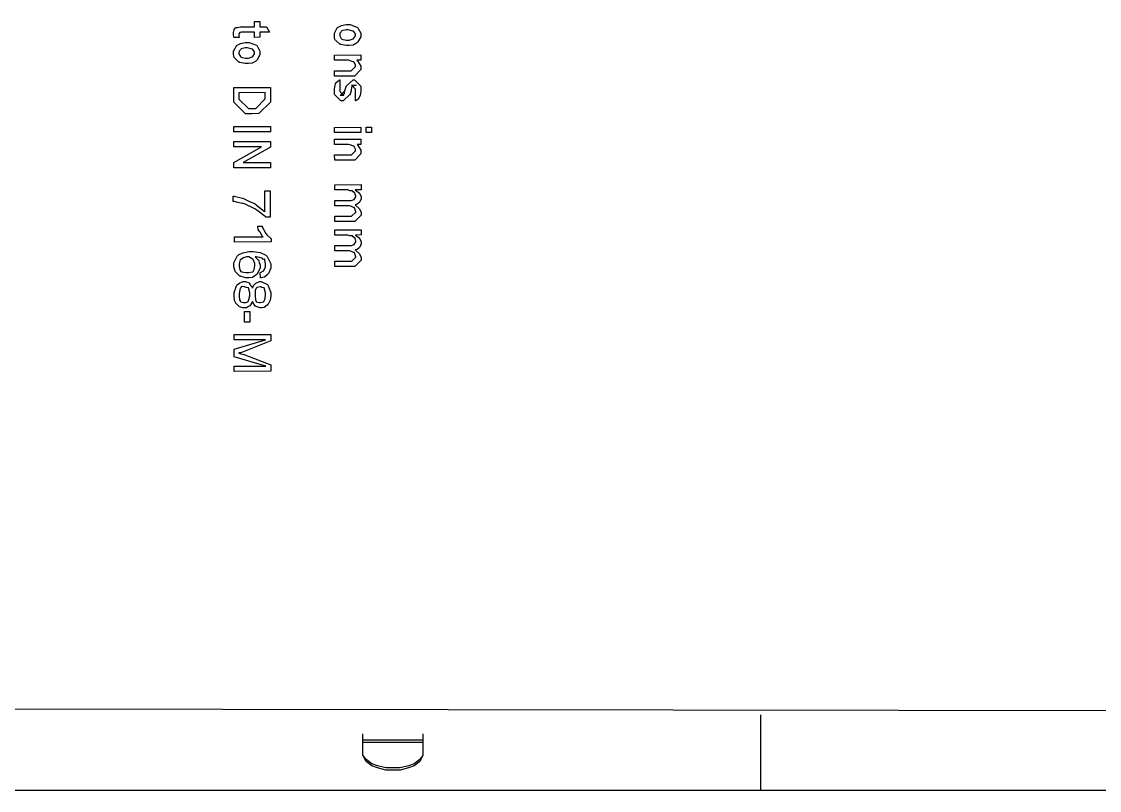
# Model space of a CAD drawing. Extents: x 0.2 to 11.6, y 0.3 to 16.2.
# Drawn here: x 5.898 to 8.745, y 0.31 to 2.342 of the extents above; entities that cross this region are included whole.
import ezdxf

# ---------------------------------------------------------------- set-up
doc = ezdxf.new("R2010")
doc.units = 0
doc.header["$MEASUREMENT"] = 0

msp = doc.modelspace()

# ---------------------------------------------------------------- linework, layer by layer
at = {"color": 0}
for p, q in [((6.51367, 2.34196), (6.52756, 2.34218)), ((6.51367, 2.32807), (6.51367, 2.34196)), ((6.52756, 2.34218), (6.52756, 2.32829)), ((6.45811, 2.31282), (6.45953, 2.32047)), ((6.45811, 2.31006), (6.45811, 2.31282)), ((6.45811, 2.30789), (6.45811, 2.31006)), ((6.4591, 2.30122), (6.45811, 2.30789)), ((6.45953, 2.32047), (6.45985, 2.32113)), ((6.45985, 2.32113), (6.46001, 2.32118)), ((6.46001, 2.32118), (6.46431, 2.32628)), ((6.46431, 2.32628), (6.46485, 2.32656)), ((6.46485, 2.32656), (6.46485, 2.32656)), ((6.46485, 2.32656), (6.46864, 2.32617)), ((6.46864, 2.32617), (6.47521, 2.32807)), ((6.4725, 2.31049), (6.472, 2.3074)), ((6.472, 2.3074), (6.472, 2.30638)), ((6.472, 2.30638), (6.472, 2.30485)), ((6.47265, 2.31114), (6.4725, 2.31049)), ((6.47319, 2.31087), (6.47265, 2.31114)), ((6.47265, 2.31114), (6.47265, 2.31114)), ((6.47439, 2.31287), (6.47319, 2.31087)), ((6.47461, 2.31353), (6.47439, 2.31287)), ((6.47482, 2.31364), (6.47461, 2.31353)), ((6.47868, 2.31418), (6.47482, 2.31364)), ((6.47521, 2.32807), (6.47743, 2.32807)), ((6.47743, 2.32807), (6.51367, 2.32807)), ((6.48004, 2.31418), (6.47868, 2.31418)), ((6.51367, 2.31418), (6.48004, 2.31418)), ((6.51367, 2.30029), (6.51367, 2.31418)), ((6.52756, 2.32829), (6.54536, 2.32829)), ((6.55274, 2.3144), (6.52756, 2.3144)), ((6.52756, 2.3144), (6.52756, 2.30051)), ((6.54536, 2.32829), (6.55274, 2.3144)), ((6.72456, 2.31174), (6.73193, 2.32557)), ((6.72456, 2.30669), (6.72456, 2.31174)), ((6.72456, 2.30442), (6.72456, 2.30669)), ((6.73193, 2.32557), (6.73346, 2.32688)), ((6.73346, 2.32688), (6.73415, 2.32764)), ((6.73415, 2.32764), (6.74322, 2.33182)), ((6.7391, 2.31104), (6.73844, 2.30778)), ((6.73844, 2.30778), (6.73844, 2.30669)), ((6.73844, 2.30669), (6.73844, 2.30419)), ((6.74246, 2.31532), (6.7391, 2.31104)), ((6.74365, 2.31668), (6.74246, 2.31532)), ((6.74322, 2.33182), (6.75526, 2.33447)), ((6.74451, 2.31733), (6.74365, 2.31668)), ((6.75537, 2.32058), (6.74451, 2.31733)), ((6.75526, 2.33447), (6.75928, 2.33447)), ((6.75928, 2.32058), (6.75537, 2.32058)), ((6.75928, 2.33447), (6.76611, 2.33447)), ((6.75928, 2.33447), (6.75928, 2.33447)), ((6.76124, 2.32058), (6.75928, 2.32058)), ((6.75928, 2.32058), (6.75928, 2.32058)), ((6.76725, 2.31842), (6.76124, 2.32058)), ((6.76611, 2.33447), (6.7851, 2.32688)), ((6.77328, 2.31651), (6.76725, 2.31842)), ((6.7749, 2.31668), (6.77328, 2.31651)), ((6.77576, 2.31603), (6.7749, 2.31668)), ((6.78011, 2.30919), (6.77576, 2.31603)), ((6.78011, 2.30669), (6.78011, 2.30919)), ((6.78011, 2.30436), (6.78011, 2.30669)), ((6.7851, 2.32688), (6.78662, 2.32536)), ((6.78662, 2.32536), (6.78728, 2.32374)), ((6.78728, 2.32374), (6.794, 2.31114)), ((6.794, 2.31114), (6.794, 2.30692)), ((6.794, 2.30692), (6.794, 2.30192)), ((6.45822, 2.26426), (6.4656, 2.2781)), ((6.45942, 2.30029), (6.4591, 2.30122)), ((6.47331, 2.30029), (6.45942, 2.30029)), ((6.4656, 2.2781), (6.46712, 2.2794)), ((6.46712, 2.2794), (6.46783, 2.28017)), ((6.46783, 2.28017), (6.47689, 2.28435)), ((6.472, 2.30485), (6.47308, 2.30094)), ((6.47308, 2.30094), (6.47331, 2.30029)), ((6.47331, 2.30029), (6.47331, 2.30029)), ((6.47689, 2.28435), (6.48893, 2.287)), ((6.48893, 2.287), (6.49294, 2.287)), ((6.49294, 2.287), (6.49978, 2.287)), ((6.49294, 2.287), (6.49294, 2.287)), ((6.49978, 2.287), (6.51878, 2.2794)), ((6.52756, 2.30051), (6.51367, 2.30029)), ((6.51878, 2.2794), (6.52029, 2.27789)), ((6.52029, 2.27789), (6.52094, 2.27626)), ((6.72504, 2.29758), (6.72456, 2.30442)), ((6.72781, 2.29237), (6.72504, 2.29758)), ((6.72868, 2.29237), (6.72781, 2.29237)), ((6.72933, 2.29129), (6.72868, 2.29237)), ((6.73876, 2.28272), (6.72933, 2.29129)), ((6.73844, 2.30419), (6.74278, 2.29736)), ((6.74018, 2.28239), (6.73876, 2.28272)), ((6.74138, 2.28185), (6.74018, 2.28239)), ((6.75532, 2.27892), (6.74138, 2.28185)), ((6.74278, 2.29736), (6.74365, 2.29671)), ((6.74365, 2.29671), (6.74408, 2.29574)), ((6.74408, 2.29574), (6.75581, 2.29281)), ((6.76036, 2.27892), (6.75532, 2.27892)), ((6.75581, 2.29281), (6.75971, 2.29281)), ((6.75971, 2.29281), (6.76351, 2.29281)), ((6.76372, 2.27892), (6.76036, 2.27892)), ((6.76351, 2.29281), (6.77403, 2.29628)), ((6.77382, 2.27994), (6.76372, 2.27892)), ((6.78321, 2.28494), (6.77382, 2.27994)), ((6.77403, 2.29628), (6.7749, 2.29693)), ((6.7749, 2.29693), (6.77501, 2.29725)), ((6.77501, 2.29725), (6.78011, 2.30436)), ((6.7851, 2.28694), (6.78321, 2.28494)), ((6.78657, 2.28825), (6.7851, 2.28694)), ((6.794, 2.30192), (6.78657, 2.28825)), ((6.45822, 2.25922), (6.45822, 2.26426)), ((6.45822, 2.25694), (6.45822, 2.25922)), ((6.45871, 2.25011), (6.45822, 2.25694)), ((6.46149, 2.2449), (6.45871, 2.25011)), ((6.47276, 2.26357), (6.47211, 2.26031)), ((6.47211, 2.26031), (6.47211, 2.25922)), ((6.47211, 2.25922), (6.47211, 2.25672)), ((6.47211, 2.25672), (6.47646, 2.24989)), ((6.47613, 2.26785), (6.47276, 2.26357)), ((6.47732, 2.26921), (6.47613, 2.26785)), ((6.47646, 2.24989), (6.47732, 2.24924)), ((6.47819, 2.26986), (6.47732, 2.26921)), ((6.48904, 2.27311), (6.47819, 2.26986)), ((6.49294, 2.27311), (6.48904, 2.27311)), ((6.4949, 2.27311), (6.49294, 2.27311)), ((6.49294, 2.27311), (6.49294, 2.27311)), ((6.50092, 2.27094), (6.4949, 2.27311)), ((6.50694, 2.26904), (6.50092, 2.27094)), ((6.50857, 2.26921), (6.50694, 2.26904)), ((6.50771, 2.24881), (6.50857, 2.24946)), ((6.50944, 2.26856), (6.50857, 2.26921)), ((6.50857, 2.24946), (6.50868, 2.24978)), ((6.50868, 2.24978), (6.51378, 2.25689)), ((6.51378, 2.26172), (6.50944, 2.26856)), ((6.51378, 2.25922), (6.51378, 2.26172)), ((6.51378, 2.25689), (6.51378, 2.25922)), ((6.52767, 2.25444), (6.52024, 2.24078)), ((6.52094, 2.27626), (6.52767, 2.26367)), ((6.52767, 2.26367), (6.52767, 2.25944)), ((6.52767, 2.25944), (6.52767, 2.25444)), ((6.72472, 2.25375), (6.79417, 2.25396)), ((6.72472, 2.23986), (6.72472, 2.25375)), ((6.72472, 2.25375), (6.72472, 2.25375)), ((6.79417, 2.25396), (6.79417, 2.24007)), ((6.46235, 2.2449), (6.46149, 2.2449)), ((6.463, 2.24382), (6.46235, 2.2449)), ((6.47244, 2.23525), (6.463, 2.24382)), ((6.47385, 2.23492), (6.47244, 2.23525)), ((6.47504, 2.23438), (6.47385, 2.23492)), ((6.48899, 2.23144), (6.47504, 2.23438)), ((6.47732, 2.24924), (6.47775, 2.24826)), ((6.47775, 2.24826), (6.48947, 2.24533)), ((6.49403, 2.23144), (6.48899, 2.23144)), ((6.48947, 2.24533), (6.49338, 2.24533)), ((6.49338, 2.24533), (6.49718, 2.24533)), ((6.49739, 2.23144), (6.49403, 2.23144)), ((6.49718, 2.24533), (6.50771, 2.24881)), ((6.50749, 2.23247), (6.49739, 2.23144)), ((6.51687, 2.23747), (6.50749, 2.23247)), ((6.51878, 2.23947), (6.51687, 2.23747)), ((6.52024, 2.24078), (6.51878, 2.23947)), ((6.75944, 2.23985), (6.72472, 2.23986)), ((6.76167, 2.23986), (6.75944, 2.23985)), ((6.76839, 2.23757), (6.76167, 2.23986)), ((6.77442, 2.23529), (6.76839, 2.23757)), ((6.76921, 2.21208), (6.78028, 2.22314)), ((6.77593, 2.23529), (6.77442, 2.23529)), ((6.77664, 2.23454), (6.77593, 2.23529)), ((6.78028, 2.227), (6.77664, 2.23454)), ((6.78028, 2.22424), (6.78028, 2.227)), ((6.78028, 2.22314), (6.78028, 2.22424)), ((6.79417, 2.24007), (6.78396, 2.23986)), ((6.78396, 2.23986), (6.78532, 2.23878)), ((6.78532, 2.23878), (6.79417, 2.22461)), ((6.79417, 2.22461), (6.79417, 2.21989)), ((6.72493, 2.19819), (6.72472, 2.21208)), ((6.72472, 2.21208), (6.76335, 2.21208)), ((6.7666, 2.19819), (6.72493, 2.19819)), ((6.76335, 2.21208), (6.76921, 2.21208)), ((6.77767, 2.19819), (6.7666, 2.19819)), ((6.79417, 2.21511), (6.77767, 2.19819)), ((6.79417, 2.21989), (6.79417, 2.21511)), ((6.45844, 2.16797), (6.55567, 2.16818)), ((6.45844, 2.13758), (6.45844, 2.16797)), ((6.45844, 2.16797), (6.45844, 2.16797)), ((6.55567, 2.16818), (6.55567, 2.13932)), ((6.72483, 2.16461), (6.72771, 2.17844)), ((6.72483, 2.15961), (6.72483, 2.16461)), ((6.72771, 2.17844), (6.72831, 2.17958)), ((6.72831, 2.17958), (6.72857, 2.18028)), ((6.72857, 2.18028), (6.73753, 2.18793)), ((6.73753, 2.18793), (6.73871, 2.18826)), ((6.73871, 2.18826), (6.73871, 2.17437)), ((6.73871, 2.18826), (6.73871, 2.18826)), ((6.73871, 2.17437), (6.73871, 2.17329)), ((6.73871, 2.17329), (6.73871, 2.17085)), ((6.73871, 2.17085), (6.73871, 2.17003)), ((6.73871, 2.17003), (6.73871, 2.16743)), ((6.73871, 2.16743), (6.73872, 2.16157)), ((6.75217, 2.15896), (6.75543, 2.1709)), ((6.75543, 2.17156), (6.77408, 2.18826)), ((6.75543, 2.1709), (6.75543, 2.17156)), ((6.77001, 2.16797), (6.76888, 2.16069)), ((6.78039, 2.16331), (6.76932, 2.17437)), ((6.76932, 2.17437), (6.77496, 2.17437)), ((6.7704, 2.16894), (6.77001, 2.16797)), ((6.77126, 2.17176), (6.7704, 2.16894)), ((6.78233, 2.17437), (6.77126, 2.17025)), ((6.77126, 2.17025), (6.77126, 2.17176)), ((6.77408, 2.18826), (6.77756, 2.18826)), ((6.77496, 2.17437), (6.78233, 2.17437)), ((6.77756, 2.18826), (6.79426, 2.17176)), ((6.79426, 2.17176), (6.79426, 2.16178)), ((6.45844, 2.12912), (6.45844, 2.13758)), ((6.54178, 2.15429), (6.47233, 2.15408)), ((6.47233, 2.15408), (6.47233, 2.13824)), ((6.47233, 2.15408), (6.47233, 2.15408)), ((6.47233, 2.13824), (6.47233, 2.13738)), ((6.47233, 2.13738), (6.4975, 2.11242)), ((6.51704, 2.11242), (6.54178, 2.13758)), ((6.54178, 2.13867), (6.54178, 2.15429)), ((6.54178, 2.13758), (6.54178, 2.13867)), ((6.55567, 2.13932), (6.55567, 2.12935)), ((6.72483, 2.14942), (6.72483, 2.15961)), ((6.74154, 2.13271), (6.72483, 2.14942)), ((6.73872, 2.16157), (6.73872, 2.15961)), ((6.73872, 2.15961), (6.73872, 2.15767)), ((6.73872, 2.15767), (6.74978, 2.1466)), ((6.73958, 2.1466), (6.75065, 2.15765)), ((6.74567, 2.1466), (6.73958, 2.1466)), ((6.74978, 2.1466), (6.74567, 2.1466)), ((6.7654, 2.14942), (6.74783, 2.13271)), ((6.75065, 2.15007), (6.75217, 2.15896)), ((6.75065, 2.15765), (6.75065, 2.15007)), ((6.76867, 2.1594), (6.7654, 2.14789)), ((6.7654, 2.14789), (6.7654, 2.14942)), ((6.76888, 2.16069), (6.76867, 2.1594)), ((6.78038, 2.16049), (6.78039, 2.16331)), ((6.78039, 2.15869), (6.78038, 2.16049)), ((6.78038, 2.15315), (6.78039, 2.15869)), ((6.78038, 2.15072), (6.78038, 2.15315)), ((6.78038, 2.14996), (6.78038, 2.15072)), ((6.78038, 2.14762), (6.78038, 2.14996)), ((6.78038, 2.1466), (6.78038, 2.14762)), ((6.78038, 2.13271), (6.78038, 2.1466)), ((6.78683, 2.13618), (6.78114, 2.13292)), ((6.78797, 2.13704), (6.78683, 2.13618)), ((6.78847, 2.13758), (6.78797, 2.13704)), ((6.79124, 2.14572), (6.78847, 2.13758)), ((6.79253, 2.14681), (6.79124, 2.14572)), ((6.79281, 2.14789), (6.79253, 2.14681)), ((6.79426, 2.15804), (6.79281, 2.14789)), ((6.79426, 2.16178), (6.79426, 2.15804)), ((6.48926, 2.09853), (6.45844, 2.12912)), ((6.4975, 2.11242), (6.50792, 2.11242)), ((6.50792, 2.11242), (6.51704, 2.11242)), ((6.55567, 2.12935), (6.52528, 2.09874)), ((6.74696, 2.13271), (6.74154, 2.13271)), ((6.74783, 2.13271), (6.74696, 2.13271)), ((6.78114, 2.13292), (6.78038, 2.13271)), ((6.50771, 2.09853), (6.48926, 2.09853)), ((6.52528, 2.09874), (6.50771, 2.09853)), ((6.45861, 2.06456), (6.55583, 2.06478)), ((6.45861, 2.05067), (6.45861, 2.06456)), ((6.45861, 2.06456), (6.45861, 2.06456)), ((6.55583, 2.05089), (6.45861, 2.05067)), ((6.55583, 2.06478), (6.55583, 2.05089)), ((6.72504, 2.0625), (6.79449, 2.06272)), ((6.72504, 2.04861), (6.72504, 2.0625)), ((6.72504, 2.0625), (6.72504, 2.0625)), ((6.79449, 2.06272), (6.79449, 2.04883)), ((6.80838, 2.06272), (6.82226, 2.06272)), ((6.80838, 2.04883), (6.80838, 2.06272)), ((6.80838, 2.06272), (6.80838, 2.06272)), ((6.82226, 2.06272), (6.82226, 2.04883)), ((6.45865, 2.0249), (6.55588, 2.02513)), ((6.45865, 2.01101), (6.45865, 2.0249)), ((6.45865, 2.0249), (6.45865, 2.0249)), ((6.55588, 2.02513), (6.55588, 2.01058)), ((6.79449, 2.04883), (6.72504, 2.04861)), ((6.7251, 2.03131), (6.79454, 2.03153)), ((6.7251, 2.01742), (6.7251, 2.03131)), ((6.7251, 2.03131), (6.7251, 2.03131)), ((6.79454, 2.03153), (6.79454, 2.01764)), ((6.82226, 2.04883), (6.80838, 2.04883)), ((6.53157, 2.01124), (6.45865, 2.01101)), ((6.45888, 1.97), (6.53157, 2.01124)), ((6.55588, 2.01058), (6.4834, 1.96935)), ((6.75982, 2.01742), (6.7251, 2.01742)), ((6.76204, 2.01742), (6.75982, 2.01742)), ((6.76878, 2.01514), (6.76204, 2.01742)), ((6.77479, 2.01286), (6.76878, 2.01514)), ((6.76958, 1.98964), (6.78065, 2.00071)), ((6.77632, 2.01286), (6.77479, 2.01286)), ((6.77701, 2.0121), (6.77632, 2.01286)), ((6.78065, 2.00456), (6.77701, 2.0121)), ((6.78065, 2.00179), (6.78065, 2.00456)), ((6.78065, 2.00071), (6.78065, 2.00179)), ((6.79454, 2.01764), (6.78435, 2.01742)), ((6.78435, 2.01742), (6.78569, 2.01633)), ((6.78569, 2.01633), (6.79454, 2.00217)), ((6.79454, 2.00217), (6.79454, 1.99744)), ((6.79454, 1.99744), (6.79454, 1.99268)), ((6.45888, 1.95546), (6.45888, 1.97)), ((6.4834, 1.96935), (6.5561, 1.96957)), ((6.5561, 1.96957), (6.5561, 1.95568)), ((6.72532, 1.97575), (6.7251, 1.98964)), ((6.7251, 1.98964), (6.76372, 1.98964)), ((6.76699, 1.97575), (6.72532, 1.97575)), ((6.76372, 1.98964), (6.76958, 1.98964)), ((6.77806, 1.97575), (6.76699, 1.97575)), ((6.79454, 1.99268), (6.77806, 1.97575)), ((6.5561, 1.95568), (6.45888, 1.95546)), ((6.72532, 1.91092), (6.79476, 1.91114)), ((6.72532, 1.89703), (6.72532, 1.91092)), ((6.72532, 1.91092), (6.72532, 1.91092)), ((6.79476, 1.91114), (6.79476, 1.89725)), ((6.45751, 1.86649), (6.45751, 1.88037)), ((6.45751, 1.88037), (6.45936, 1.88037)), ((6.45936, 1.88037), (6.48215, 1.87582)), ((6.54085, 1.89447), (6.55474, 1.89447)), ((6.54085, 1.83892), (6.54085, 1.89447)), ((6.54085, 1.89447), (6.54085, 1.89447)), ((6.55474, 1.89447), (6.55496, 1.82503)), ((6.75831, 1.89703), (6.72532, 1.89703)), ((6.76004, 1.89703), (6.75831, 1.89703)), ((6.76535, 1.89513), (6.76004, 1.89703)), ((6.7704, 1.89458), (6.76535, 1.89513)), ((6.77154, 1.89529), (6.7704, 1.89458)), ((6.77229, 1.89503), (6.77154, 1.89529)), ((6.77408, 1.89225), (6.77229, 1.89503)), ((6.77735, 1.88976), (6.77408, 1.89225)), ((6.77849, 1.88965), (6.77735, 1.88976)), ((6.77886, 1.889), (6.77849, 1.88965)), ((6.78087, 1.88097), (6.77886, 1.889)), ((6.79476, 1.89725), (6.77979, 1.89703)), ((6.77979, 1.89703), (6.77983, 1.89649)), ((6.77983, 1.89649), (6.78993, 1.88965)), ((6.78087, 1.87879), (6.78087, 1.88097)), ((6.78087, 1.88097), (6.78087, 1.88097)), ((6.78993, 1.88965), (6.79064, 1.88878)), ((6.79064, 1.88878), (6.79047, 1.88749)), ((6.79047, 1.88749), (6.79476, 1.8795)), ((6.79476, 1.8795), (6.79476, 1.87685)), ((6.4599, 1.86632), (6.45751, 1.86649)), ((6.46967, 1.86361), (6.4599, 1.86632)), ((6.48074, 1.86128), (6.46967, 1.86361)), ((6.48378, 1.86128), (6.48074, 1.86128)), ((6.48215, 1.87582), (6.48486, 1.87494)), ((6.4866, 1.8604), (6.48378, 1.86128)), ((6.48486, 1.87494), (6.48638, 1.87337)), ((6.48638, 1.87337), (6.49886, 1.8674)), ((6.51394, 1.84679), (6.4866, 1.8604)), ((6.49886, 1.8674), (6.51318, 1.86139)), ((6.51318, 1.86139), (6.51568, 1.85975)), ((6.51568, 1.85975), (6.51796, 1.85753)), ((6.51796, 1.85753), (6.53911, 1.84076)), ((6.72553, 1.85536), (6.72532, 1.86925)), ((6.72532, 1.86925), (6.76654, 1.86925)), ((6.76242, 1.85536), (6.72553, 1.85536)), ((6.76421, 1.85536), (6.76242, 1.85536)), ((6.76964, 1.85308), (6.76421, 1.85536)), ((6.76654, 1.86925), (6.76921, 1.86925)), ((6.76921, 1.86925), (6.77658, 1.87164)), ((6.77501, 1.85081), (6.76964, 1.85308)), ((6.77653, 1.85081), (6.77501, 1.85081)), ((6.77729, 1.85004), (6.77653, 1.85081)), ((6.77658, 1.87164), (6.77718, 1.87207)), ((6.7769, 1.87229), (6.78087, 1.87879)), ((6.77718, 1.87207), (6.7769, 1.87229)), ((6.78054, 1.85786), (6.77935, 1.85753)), ((6.77935, 1.85753), (6.78093, 1.85601)), ((6.78461, 1.85915), (6.78054, 1.85786)), ((6.78093, 1.85601), (6.7895, 1.84776)), ((6.78928, 1.86301), (6.78461, 1.85915)), ((6.79064, 1.86447), (6.78928, 1.86301)), ((6.79129, 1.86529), (6.79064, 1.86447)), ((6.79476, 1.87375), (6.79129, 1.86529)), ((6.79476, 1.87685), (6.79476, 1.87375)), ((6.51699, 1.84565), (6.51394, 1.84679)), ((6.51969, 1.84397), (6.51699, 1.84565)), ((6.54167, 1.82676), (6.51969, 1.84397)), ((6.53911, 1.84076), (6.54085, 1.83892)), ((6.54367, 1.82503), (6.54167, 1.82676)), ((6.55496, 1.82503), (6.54367, 1.82503)), ((6.72553, 1.81369), (6.72553, 1.82758)), ((6.72553, 1.82758), (6.76546, 1.82758)), ((6.76546, 1.82758), (6.77001, 1.82758)), ((6.77001, 1.82758), (6.78108, 1.83865)), ((6.78103, 1.83951), (6.77729, 1.85004)), ((6.79497, 1.83062), (6.77826, 1.81369)), ((6.78108, 1.83931), (6.78103, 1.83951)), ((6.78108, 1.83865), (6.78108, 1.83931)), ((6.7895, 1.84776), (6.79497, 1.83882)), ((6.79497, 1.83882), (6.79497, 1.83583)), ((6.79497, 1.83583), (6.79497, 1.83062)), ((6.52186, 1.80106), (6.53336, 1.80128)), ((6.52219, 1.80003), (6.52186, 1.80106)), ((6.52285, 1.79269), (6.52219, 1.80003)), ((6.53336, 1.80128), (6.53385, 1.79932)), ((6.53385, 1.79932), (6.54357, 1.78233)), ((6.77219, 1.81369), (6.72553, 1.81369)), ((6.77826, 1.81369), (6.77219, 1.81369)), ((6.46044, 1.77328), (6.53618, 1.7735)), ((6.46044, 1.75939), (6.46044, 1.77328)), ((6.52647, 1.78694), (6.52285, 1.79269)), ((6.52794, 1.78674), (6.52647, 1.78694)), ((6.5286, 1.78537), (6.52794, 1.78674)), ((6.53494, 1.77431), (6.5286, 1.78537)), ((6.53618, 1.7735), (6.53494, 1.77431)), ((6.54357, 1.78233), (6.54465, 1.78088)), ((6.54465, 1.78088), (6.54568, 1.77881)), ((6.54568, 1.77881), (6.55658, 1.76915)), ((6.55658, 1.76915), (6.55767, 1.7685)), ((6.55767, 1.7685), (6.55767, 1.75961)), ((6.72553, 1.79189), (6.79497, 1.7921)), ((6.72553, 1.778), (6.72553, 1.79189)), ((6.72553, 1.79189), (6.72553, 1.79189)), ((6.75851, 1.778), (6.72553, 1.778)), ((6.76025, 1.778), (6.75851, 1.778)), ((6.76557, 1.7761), (6.76025, 1.778)), ((6.77061, 1.77556), (6.76557, 1.7761)), ((6.77175, 1.77626), (6.77061, 1.77556)), ((6.77251, 1.77599), (6.77175, 1.77626)), ((6.77431, 1.77322), (6.77251, 1.77599)), ((6.77756, 1.77072), (6.77431, 1.77322)), ((6.77869, 1.77061), (6.77756, 1.77072)), ((6.77908, 1.76997), (6.77869, 1.77061)), ((6.78108, 1.76193), (6.77908, 1.76997)), ((6.79497, 1.77821), (6.78, 1.778)), ((6.78, 1.778), (6.78006, 1.77746)), ((6.78006, 1.77746), (6.79015, 1.77061)), ((6.79015, 1.77061), (6.79085, 1.76975)), ((6.79085, 1.76975), (6.79069, 1.76844)), ((6.79069, 1.76844), (6.79497, 1.76047)), ((6.79497, 1.7921), (6.79497, 1.77821)), ((6.55767, 1.75961), (6.46044, 1.75939)), ((6.46044, 1.75939), (6.46044, 1.75939)), ((6.72575, 1.73633), (6.72553, 1.75022)), ((6.72553, 1.75022), (6.76676, 1.75022)), ((6.76676, 1.75022), (6.76942, 1.75022)), ((6.76942, 1.75022), (6.77681, 1.75261)), ((6.77681, 1.75261), (6.7774, 1.75304)), ((6.77713, 1.75325), (6.78108, 1.75976)), ((6.7774, 1.75304), (6.77713, 1.75325)), ((6.78076, 1.73882), (6.77957, 1.7385)), ((6.77957, 1.7385), (6.78114, 1.73699)), ((6.78483, 1.74013), (6.78076, 1.73882)), ((6.78108, 1.75976), (6.78108, 1.76193)), ((6.78108, 1.76193), (6.78108, 1.76193)), ((6.78114, 1.73699), (6.78971, 1.72874)), ((6.7895, 1.74399), (6.78483, 1.74013)), ((6.79085, 1.74544), (6.7895, 1.74399)), ((6.7915, 1.74625), (6.79085, 1.74544)), ((6.79497, 1.75472), (6.7915, 1.74625)), ((6.79497, 1.76047), (6.79497, 1.75782)), ((6.79497, 1.75782), (6.79497, 1.75472)), ((6.45919, 1.70432), (6.46804, 1.72233)), ((6.46804, 1.72233), (6.46983, 1.72401)), ((6.46983, 1.72401), (6.47075, 1.72542)), ((6.47075, 1.72542), (6.48281, 1.73124)), ((6.47521, 1.71213), (6.47308, 1.70221)), ((6.47592, 1.71294), (6.47521, 1.71213)), ((6.47629, 1.71321), (6.47592, 1.71294)), ((6.47792, 1.7136), (6.47629, 1.71321)), ((6.48253, 1.71642), (6.47792, 1.7136)), ((6.48394, 1.7175), (6.48253, 1.71642)), ((6.48281, 1.73124), (6.49972, 1.73421)), ((6.48481, 1.71799), (6.48394, 1.7175)), ((6.49224, 1.72032), (6.48481, 1.71799)), ((6.49501, 1.72032), (6.49224, 1.72032)), ((6.49815, 1.72032), (6.49501, 1.72032)), ((6.49501, 1.72032), (6.49501, 1.72032)), ((6.50771, 1.71463), (6.49815, 1.72032)), ((6.49972, 1.73421), (6.50543, 1.73421)), ((6.50543, 1.73421), (6.5096, 1.73426)), ((6.50933, 1.71425), (6.50771, 1.71463)), ((6.51019, 1.71321), (6.50933, 1.71425)), ((6.5096, 1.73426), (6.52864, 1.7315)), ((6.51475, 1.70301), (6.51019, 1.71321)), ((6.51812, 1.72032), (6.5154, 1.72032)), ((6.5154, 1.72032), (6.51644, 1.71963)), ((6.51644, 1.71963), (6.52485, 1.71056)), ((6.52636, 1.71821), (6.51812, 1.72032)), ((6.52485, 1.71056), (6.52539, 1.70947)), ((6.52539, 1.70947), (6.52501, 1.70811)), ((6.53267, 1.71658), (6.52636, 1.71821)), ((6.52864, 1.7315), (6.54346, 1.72488)), ((6.53385, 1.71685), (6.53267, 1.71658)), ((6.53461, 1.71631), (6.53385, 1.71685)), ((6.53635, 1.71354), (6.53461, 1.71631)), ((6.53988, 1.71376), (6.53635, 1.71354)), ((6.54079, 1.71425), (6.53988, 1.71376)), ((6.54107, 1.71235), (6.54079, 1.71425)), ((6.54253, 1.70106), (6.54107, 1.71235)), ((6.54346, 1.72488), (6.54557, 1.72293)), ((6.54557, 1.72293), (6.5471, 1.72103)), ((6.5471, 1.72103), (6.55642, 1.70199)), ((6.76264, 1.73633), (6.72575, 1.73633)), ((6.72575, 1.69467), (6.72575, 1.70856)), ((6.72575, 1.70856), (6.76568, 1.70856)), ((6.76443, 1.73633), (6.76264, 1.73633)), ((6.76986, 1.73406), (6.76443, 1.73633)), ((6.76568, 1.70856), (6.77024, 1.70856)), ((6.77522, 1.73178), (6.76986, 1.73406)), ((6.77024, 1.70856), (6.78131, 1.71963)), ((6.77675, 1.73178), (6.77522, 1.73178)), ((6.7775, 1.73101), (6.77675, 1.73178)), ((6.78125, 1.72049), (6.7775, 1.73101)), ((6.79519, 1.7116), (6.77849, 1.69467)), ((6.78131, 1.72028), (6.78125, 1.72049)), ((6.78131, 1.71963), (6.78131, 1.72028)), ((6.78971, 1.72874), (6.79519, 1.71978)), ((6.79519, 1.71978), (6.79519, 1.71681)), ((6.79519, 1.71681), (6.79519, 1.7116)), ((6.45919, 1.69775), (6.45919, 1.70432)), ((6.45919, 1.69379), (6.45919, 1.69775)), ((6.46246, 1.68192), (6.45919, 1.69379)), ((6.46354, 1.68083), (6.46246, 1.68192)), ((6.46431, 1.67958), (6.46354, 1.68083)), ((6.47308, 1.70221), (6.47308, 1.69883)), ((6.47308, 1.69883), (6.47308, 1.69569)), ((6.47308, 1.69569), (6.47444, 1.6861)), ((6.47444, 1.6861), (6.47775, 1.68169)), ((6.47775, 1.68169), (6.47874, 1.68126)), ((6.47874, 1.68126), (6.47922, 1.68061)), ((6.47922, 1.68061), (6.49056, 1.67865)), ((6.4981, 1.67865), (6.5084, 1.68067)), ((6.5084, 1.68067), (6.50933, 1.68104)), ((6.50933, 1.68104), (6.5095, 1.68126)), ((6.5095, 1.68126), (6.51232, 1.68653)), ((6.51232, 1.68653), (6.51475, 1.69613)), ((6.51475, 1.69928), (6.51475, 1.70301)), ((6.51475, 1.69613), (6.51475, 1.69928)), ((6.52864, 1.69), (6.52083, 1.6754)), ((6.52501, 1.70811), (6.52864, 1.69857)), ((6.52864, 1.69857), (6.52864, 1.69536)), ((6.52864, 1.69536), (6.52864, 1.69)), ((6.52968, 1.67914), (6.53743, 1.68317)), ((6.53743, 1.68317), (6.53797, 1.68365)), ((6.53792, 1.68414), (6.54254, 1.69358)), ((6.53797, 1.68365), (6.53792, 1.68414)), ((6.54253, 1.69667), (6.54253, 1.70106)), ((6.54254, 1.69358), (6.54253, 1.69667)), ((6.55642, 1.69038), (6.55024, 1.67617)), ((6.55642, 1.70199), (6.55642, 1.69558)), ((6.55642, 1.69558), (6.55642, 1.69038)), ((6.7724, 1.69467), (6.72575, 1.69467)), ((6.77849, 1.69467), (6.7724, 1.69467)), ((6.47482, 1.66943), (6.46431, 1.67958)), ((6.46756, 1.64654), (6.47467, 1.65197)), ((6.47467, 1.65197), (6.48329, 1.65483)), ((6.47656, 1.66911), (6.47482, 1.66943)), ((6.47797, 1.6684), (6.47656, 1.66911)), ((6.4904, 1.66476), (6.47797, 1.6684)), ((6.48329, 1.65483), (6.48622, 1.65483)), ((6.48622, 1.65483), (6.48975, 1.65483)), ((6.48975, 1.65483), (6.49935, 1.65126)), ((6.49501, 1.66476), (6.4904, 1.66476)), ((6.49056, 1.67865), (6.49436, 1.67865)), ((6.49436, 1.67865), (6.4981, 1.67865)), ((6.49821, 1.66476), (6.49501, 1.66476)), ((6.50797, 1.6659), (6.49821, 1.66476)), ((6.51736, 1.6716), (6.50797, 1.6659)), ((6.51932, 1.67389), (6.51736, 1.6716)), ((6.51736, 1.65082), (6.52653, 1.65506)), ((6.52083, 1.6754), (6.51932, 1.67389)), ((6.52653, 1.65506), (6.52962, 1.65506)), ((6.52864, 1.67887), (6.52968, 1.67914)), ((6.52886, 1.66499), (6.52864, 1.67887)), ((6.53103, 1.66525), (6.52886, 1.66499)), ((6.52886, 1.66499), (6.52886, 1.66499)), ((6.52962, 1.65506), (6.53147, 1.65506)), ((6.53961, 1.66699), (6.53103, 1.66525)), ((6.53147, 1.65506), (6.54742, 1.64729)), ((6.54731, 1.67258), (6.53961, 1.66699)), ((6.54904, 1.67475), (6.54731, 1.67258)), ((6.55024, 1.67617), (6.54904, 1.67475)), ((6.45931, 1.62642), (6.4656, 1.64372)), ((6.45931, 1.62013), (6.45931, 1.62642)), ((6.4656, 1.64372), (6.4669, 1.64529)), ((6.4669, 1.64529), (6.46756, 1.64654)), ((6.4745, 1.63237), (6.47319, 1.62321)), ((6.47319, 1.62321), (6.47319, 1.62011)), ((6.47493, 1.63444), (6.4745, 1.63237)), ((6.47526, 1.63585), (6.47493, 1.63444)), ((6.479, 1.64208), (6.47526, 1.63585)), ((6.48014, 1.64204), (6.479, 1.64208)), ((6.48068, 1.64187), (6.48014, 1.64204)), ((6.48551, 1.64094), (6.48068, 1.64187)), ((6.48731, 1.64094), (6.48551, 1.64094)), ((6.48828, 1.64094), (6.48731, 1.64094)), ((6.48731, 1.64094), (6.48731, 1.64094)), ((6.49138, 1.63894), (6.48828, 1.64094)), ((6.49582, 1.63813), (6.49138, 1.63894)), ((6.49707, 1.63857), (6.49582, 1.63813)), ((6.49772, 1.63818), (6.49707, 1.63857)), ((6.50097, 1.62489), (6.49772, 1.63818)), ((6.49935, 1.65126), (6.50032, 1.6505)), ((6.50032, 1.6505), (6.50017, 1.64899)), ((6.50017, 1.64899), (6.50358, 1.64393)), ((6.50097, 1.62033), (6.50097, 1.62489)), ((6.50358, 1.64393), (6.50797, 1.63926)), ((6.50797, 1.63926), (6.50836, 1.63792)), ((6.50819, 1.63846), (6.51085, 1.64421)), ((6.50836, 1.63792), (6.50819, 1.63846)), ((6.50836, 1.63792), (6.50836, 1.63792)), ((6.51085, 1.64421), (6.51568, 1.65024)), ((6.51535, 1.63129), (6.51486, 1.62278)), ((6.51779, 1.63737), (6.51535, 1.63129)), ((6.51568, 1.65024), (6.5166, 1.65093)), ((6.5166, 1.65093), (6.51736, 1.65082)), ((6.51878, 1.63878), (6.51779, 1.63737)), ((6.51942, 1.63921), (6.51878, 1.63878)), ((6.5281, 1.64117), (6.51942, 1.63921)), ((6.52919, 1.64117), (6.5281, 1.64117)), ((6.53011, 1.64117), (6.52919, 1.64117)), ((6.52919, 1.64117), (6.52919, 1.64117)), ((6.53299, 1.63915), (6.53011, 1.64117)), ((6.53733, 1.63835), (6.53299, 1.63915)), ((6.53851, 1.63878), (6.53733, 1.63835)), ((6.53917, 1.63835), (6.53851, 1.63878)), ((6.54264, 1.62494), (6.53917, 1.63835)), ((6.54264, 1.62033), (6.54264, 1.62494)), ((6.54742, 1.64729), (6.54872, 1.64572)), ((6.54872, 1.64572), (6.54949, 1.64378)), ((6.54949, 1.64378), (6.55653, 1.62636)), ((6.55653, 1.62636), (6.55653, 1.62056)), ((6.45931, 1.61632), (6.45931, 1.62013)), ((6.46029, 1.60488), (6.45931, 1.61632)), ((6.46517, 1.59576), (6.46029, 1.60488)), ((6.46712, 1.59494), (6.46517, 1.59576)), ((6.46843, 1.59338), (6.46712, 1.59494)), ((6.47319, 1.62011), (6.47319, 1.61675)), ((6.47319, 1.61675), (6.47418, 1.60667)), ((6.47418, 1.60667), (6.47646, 1.6021)), ((6.47646, 1.6021), (6.47711, 1.60167)), ((6.47711, 1.60167), (6.47743, 1.60107)), ((6.47743, 1.60107), (6.48449, 1.59929)), ((6.48449, 1.59929), (6.48687, 1.59928)), ((6.48687, 1.59928), (6.49067, 1.59993)), ((6.48687, 1.59928), (6.48687, 1.59928)), ((6.49067, 1.59993), (6.49621, 1.60146)), ((6.49621, 1.60146), (6.49685, 1.60189)), ((6.49669, 1.6021), (6.49869, 1.60753)), ((6.49685, 1.60189), (6.49669, 1.6021)), ((6.49869, 1.60753), (6.50097, 1.61714)), ((6.50726, 1.60036), (6.50087, 1.59044)), ((6.50097, 1.61714), (6.50097, 1.62033)), ((6.50836, 1.60189), (6.50726, 1.60036)), ((6.50879, 1.60053), (6.50836, 1.60189)), ((6.51551, 1.59006), (6.50879, 1.60053)), ((6.51486, 1.62278), (6.51486, 1.6199)), ((6.51486, 1.6199), (6.51486, 1.6166)), ((6.51486, 1.6166), (6.51585, 1.6065)), ((6.51585, 1.6065), (6.51812, 1.60206)), ((6.51812, 1.60206), (6.51878, 1.60167)), ((6.51878, 1.60167), (6.5191, 1.60112)), ((6.5191, 1.60112), (6.52615, 1.5995)), ((6.52615, 1.5995), (6.52854, 1.5995)), ((6.52854, 1.5995), (6.53222, 1.60015)), ((6.52854, 1.5995), (6.52854, 1.5995)), ((6.53222, 1.60015), (6.53782, 1.60167)), ((6.53782, 1.60167), (6.53851, 1.6021)), ((6.53836, 1.60226), (6.54036, 1.60753)), ((6.53851, 1.6021), (6.53836, 1.60226)), ((6.54036, 1.60753), (6.54264, 1.61714)), ((6.54264, 1.61714), (6.54264, 1.62033)), ((6.54872, 1.59515), (6.54688, 1.59278)), ((6.55003, 1.59679), (6.54872, 1.59515)), ((6.55458, 1.60542), (6.55003, 1.59679)), ((6.55653, 1.61681), (6.55458, 1.60542)), ((6.55653, 1.62056), (6.55653, 1.61681)), ((6.47412, 1.58783), (6.46843, 1.59338)), ((6.48301, 1.58539), (6.47412, 1.58783)), ((6.486, 1.58539), (6.48301, 1.58539)), ((6.48747, 1.5854), (6.486, 1.58539)), ((6.48725, 1.57553), (6.50114, 1.57553)), ((6.48725, 1.54775), (6.48725, 1.57553)), ((6.48725, 1.57553), (6.48725, 1.57553)), ((6.49197, 1.58593), (6.48747, 1.5854)), ((6.49794, 1.58871), (6.49197, 1.58593)), ((6.49989, 1.58974), (6.49794, 1.58871)), ((6.50087, 1.59044), (6.49989, 1.58974)), ((6.50114, 1.57553), (6.50114, 1.54775)), ((6.5166, 1.58974), (6.51551, 1.59006)), ((6.51753, 1.58908), (6.5166, 1.58974)), ((6.52815, 1.58561), (6.51753, 1.58908)), ((6.5294, 1.58561), (6.52815, 1.58561)), ((6.53185, 1.58561), (6.5294, 1.58561)), ((6.53917, 1.58681), (6.53185, 1.58561)), ((6.54688, 1.59278), (6.53917, 1.58681)), ((6.50114, 1.54775), (6.48725, 1.54775)), ((6.45953, 1.51486), (6.55675, 1.51508)), ((6.45953, 1.50097), (6.45953, 1.51486)), ((6.45953, 1.51486), (6.45953, 1.51486)), ((6.55675, 1.51508), (6.55675, 1.49794)), ((6.45953, 1.47646), (6.54286, 1.50119)), ((6.54286, 1.50119), (6.45953, 1.50097)), ((6.55675, 1.49794), (6.48643, 1.47037)), ((6.45975, 1.45606), (6.45953, 1.47646)), ((6.54308, 1.43175), (6.45975, 1.45606)), ((6.4719, 1.46625), (6.47179, 1.46582)), ((6.47179, 1.46582), (6.477, 1.46354)), ((6.47265, 1.46647), (6.4719, 1.46625)), ((6.47613, 1.46658), (6.47265, 1.46647)), ((6.484, 1.46918), (6.47613, 1.46658)), ((6.477, 1.46354), (6.486, 1.46224)), ((6.48643, 1.47037), (6.484, 1.46918)), ((6.486, 1.46224), (6.48774, 1.46169)), ((6.48774, 1.46169), (6.55697, 1.435)), ((6.45975, 1.43153), (6.54308, 1.43175)), ((6.45975, 1.41764), (6.45975, 1.43153)), ((6.55697, 1.435), (6.55697, 1.41786)), ((6.55697, 1.41786), (6.45975, 1.41764)), ((11.315, 0.516656), (0.398329, 0.533311)), ((7.84999, 0.509983), (7.84999, 0.310004)), ((6.80003, 0.403321), (6.80003, 0.460015)), ((6.95833, 0.460015), (6.95833, 0.403321)), ((6.95833, 0.443306), (6.80003, 0.443306)), ((6.95833, 0.436686), (6.80003, 0.436686)), ((6.80832, 0.386664), (6.80003, 0.403321)), ((6.80832, 0.391656), (6.80003, 0.403321)), ((6.95833, 0.403321), (6.94997, 0.386664)), ((6.95833, 0.403321), (6.94997, 0.391656)), ((6.82335, 0.379992), (6.80832, 0.391656)), ((6.82335, 0.375), (6.80832, 0.386664)), ((6.83832, 0.375), (6.82335, 0.379992)), ((6.83832, 0.370008), (6.82335, 0.375)), ((6.86003, 0.370008), (6.83832, 0.375)), ((6.91997, 0.375), (6.89833, 0.370008)), ((6.935, 0.379992), (6.91997, 0.375)), ((6.935, 0.375), (6.91997, 0.370008)), ((6.94997, 0.391656), (6.935, 0.379992)), ((6.94997, 0.386664), (6.935, 0.375)), ((6.86003, 0.363336), (6.83832, 0.370008)), ((6.89833, 0.370008), (6.86003, 0.370008)), ((6.89833, 0.363336), (6.86003, 0.363336)), ((6.91997, 0.370008), (6.89833, 0.363336)), ((11.57, 0.310004), (0.155003, 0.310004)), ((11.57, 0.310004), (0.155003, 0.310004))]:
    msp.add_line(p, q, dxfattribs=at)

doc.saveas('drawing.dxf')
